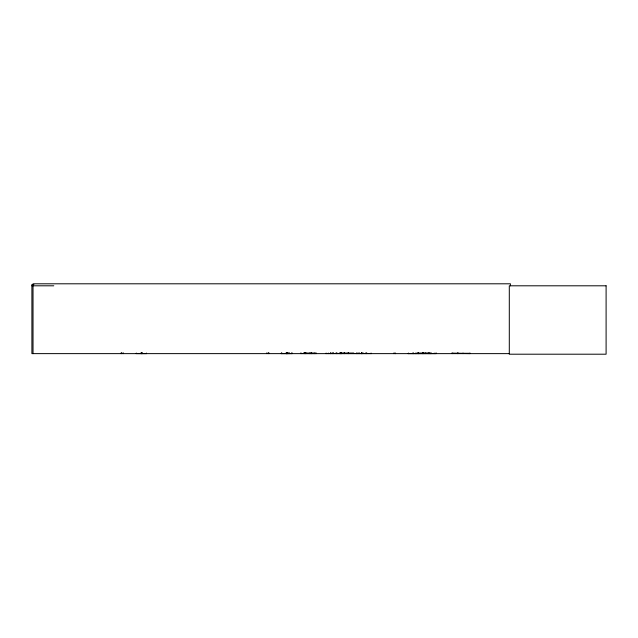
<?xml version="1.0" encoding="UTF-8"?>
<svg xmlns="http://www.w3.org/2000/svg" width="638" height="638" viewBox="0 0 638 638"><rect width="100%" height="100%" fill="white"/><g stroke="black" fill="none" stroke-linecap="round" stroke-linejoin="round"><path stroke-width="0.96" d="M281.342 353.627L281.334 353.061L281.334 353.627L292.148 353.604L292.148 353.061M281.685 353.604L281.693 353.061M281.884 353.604L281.884 353.061M291.59 353.604L291.598 353.061M291.949 353.604L291.949 353.061M417.794 353.484L417.794 353.061M425.753 353.604L425.761 353.061M428.05 353.604L428.058 353.061M436.017 353.604L436.017 353.061M353.779 353.54L353.803 353.061M363.477 353.54L363.508 353.061M300.753 353.54L300.793 353.061M408.121 353.627L436.089 353.604L436.081 353.061M300.642 353.556L316.408 353.588M286.414 353.54L286.191 352.774M340.03 353.54L340.046 353.109M325.747 353.556L371.348 353.572M333.227 353.556L333.283 353.109M305.187 353.556L305.259 353.109M33.894 284.516L31.9 284.516L31.9 353.627L509.427 353.627M31.9 285.8L53.783 285.8M303.616 353.181L316.392 353.181M340.038 353.181L352.814 353.181M416.941 353.181L429.717 353.181M470.023 353.324L451.473 353.324L470.023 353.596L470.007 353.085M303.592 353.364L316.416 353.348M340.014 353.364L352.838 353.364M416.917 353.364L429.741 353.364M451.473 353.46L470.023 353.46M395.265 353.556L395.624 353.604M286.869 353.627L286.845 352.918M314.813 353.556L314.741 353.109L314.678 353.627M333.522 353.556L333.475 353.109M423.042 353.54L423.114 352.918M415.394 353.556L415.346 353.109L415.298 353.627M353.293 353.54L353.245 353.061M366.874 353.54L366.866 353.061M341.793 353.54L341.633 353.061M425.825 353.556L425.825 353.061M510.424 285.8L510.424 283.798L33.024 283.798L33.024 353.627M463.013 353.061L463.013 353.627M458.06 352.918L458.06 353.627M457.709 352.918L457.709 353.627M452.757 353.061L452.757 353.627M434.199 353.061L434.199 353.627M431.129 352.918L431.073 353.627M429.246 352.918L429.246 353.627M428.888 352.918L428.888 353.627M423.935 353.061L423.935 353.627M422.978 353.061L422.978 353.627M422.755 352.918L422.739 353.627M418.52 352.918L418.52 353.627M418.249 352.918L418.249 353.627M416.183 353.061L416.183 353.627M413.225 352.918L413.225 353.627M412.961 352.918L412.961 353.627M408.495 353.061L408.495 353.627M395.121 353.061L395.121 353.627M395.058 353.061L395.058 353.627M393.949 352.918L393.949 353.627M371.069 353.061L371.069 353.627M366.212 352.918L366.212 353.627M365.901 352.918L365.941 353.627M362.217 352.918L362.185 353.627M361.913 352.918L361.913 353.627M361.794 352.918L361.794 353.627M361.563 352.918L361.563 353.627M361.459 352.918L361.459 353.627M359.194 352.918L359.194 353.627M358.859 352.918L358.859 353.627M357.144 353.061L357.144 353.627M357.057 353.061L357.057 353.627M356.61 353.061L356.61 353.627M348.388 352.918L348.388 353.627M348.085 352.918L348.117 353.627M344.4 352.918L344.361 353.627M344.089 352.918L344.089 353.627M341.697 353.061L341.697 353.627M341.505 353.061L341.442 353.627M341.29 352.918L341.29 353.627M340.628 353.061L340.628 353.627M340.525 352.918L340.525 353.627M340.333 352.918L340.333 353.627M340.182 353.061L340.118 353.627M339.233 353.061L339.233 353.627M337.183 353.061L337.183 353.627M336.338 352.918L336.338 353.627M336.09 352.918L336.09 353.627M333.331 353.061L333.427 353.627M332.31 352.918L332.31 353.627M331.999 352.918L331.999 353.627M330.659 352.918L330.659 353.627M330.412 352.918L330.412 353.627M328.259 353.061L328.259 353.627M326.122 353.061L326.122 353.627M311.607 352.918L311.607 353.627M311.464 352.918L311.464 353.627M310.475 353.061L310.475 353.627M309.717 353.061L309.717 353.627M305.977 352.918L305.977 353.627M305.666 352.918L305.666 353.627M305.323 353.061L305.323 353.627M304.334 352.918L304.334 353.627M304.182 352.918L304.182 353.627M301.112 353.061L301.112 353.627M289.413 352.774L289.413 353.627M288.185 352.774L288.185 353.627M287.874 352.918L287.874 353.627M287.642 352.774L287.682 353.627M287.196 352.918L287.188 353.627M287.004 352.918L286.996 353.627M286.765 353.061L286.701 353.627M286.653 352.918L286.574 353.627M286.51 353.061L286.51 353.627M286.279 352.918L286.295 353.627M268.885 352.774L268.885 353.627M268.303 352.774L268.303 353.627M266.891 352.774L266.891 353.627M146.549 353.061L146.541 353.627L136.285 353.604L136.293 353.061M142.537 352.774L142.537 353.627M141.724 352.774L141.724 353.627M141.588 352.918L141.604 353.627M141.245 352.918L141.245 353.627M141.126 352.774L141.126 353.627M123.206 352.774L123.206 353.627M121.794 352.774L121.794 353.627M121.204 352.774L121.204 353.627M606.1 285.8L509.299 285.8L509.299 354.202L606.1 354.202L606.1 285.8M430.77 353.627L430.77 352.918L430.722 353.627"/></g></svg>
